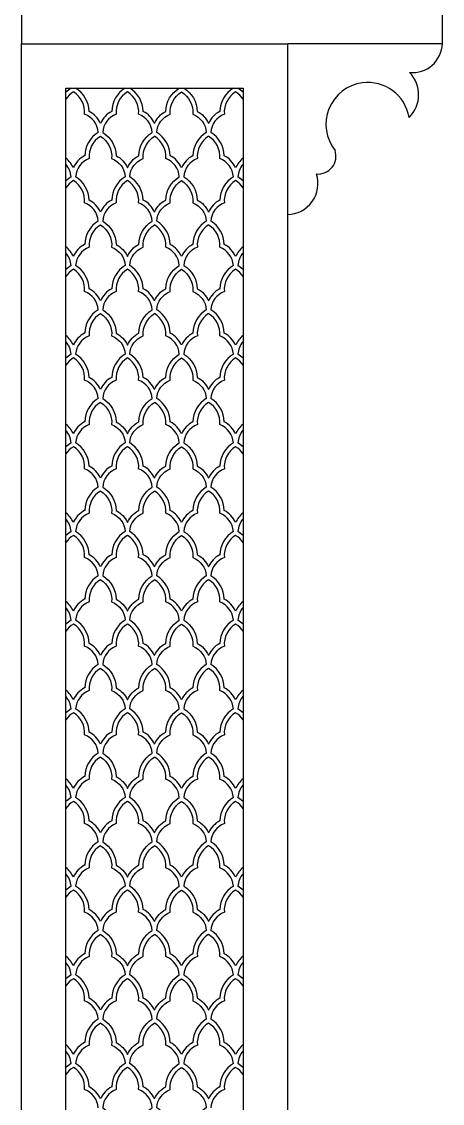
# Model space of a CAD drawing. Header units: inches. Extents: x 280228 to 284028, y 155671 to 163321.
# Drawn here: x 280228 to 281178, y 157931 to 160371 of the extents above; entities that cross this region are included whole.
import ezdxf

# ---------------------------------------------------------------- set-up
doc = ezdxf.new("R2010")
doc.units = ezdxf.units.IN
doc.header["$MEASUREMENT"] = 0
doc.layers.add('freecads.com', color=7, linetype='Continuous')

msp = doc.modelspace()

# ---------------------------------------------------------------- linework, layer by layer
at = {"layer": 'freecads.com'}
for p, q in [((280227.6, 163321.3, 0), (280227.6, 160321.3, 0)), ((281177.6, 160321.3, 0), (281177.6, 160421.3, 0)), ((280227.6, 160321.3, 0), (280827.6, 160321.3, 0)), ((280227.6, 155671.3, 0), (280227.6, 160321.3, 0)), ((280827.6, 160321.3, 0), (280827.6, 155671.3, 0)), ((280827.6, 160321.3, 0), (280827.6, 159936.3, 0)), ((280993.3, 160321.3, 0), (280827.6, 160321.3, 0)), ((281177.6, 160321.3, 0), (280993.3, 160321.3, 0)), ((280327.6, 160221.3, 0), (280727.6, 160221.3, 0)), ((280327.6, 155771.3, 0), (280327.6, 160221.3, 0)), ((280727.6, 160221.3, 0), (280727.6, 155771.3, 0))]:
    msp.add_line(p, q, dxfattribs=at)
at = {"layer": 'freecads.com', "elevation": 0}
for points in [[(280461.4, 160221.3, 0.257721), (280431, 160168.9, 0.167823), (280405.5, 160141.8, 0.167823)], [(280527.6, 160141.8, 0.167823), (280502.1, 160168.9, 0.257721), (280471.6, 160221.3)], [(280527.6, 160141.8, -0.167823), (280553.1, 160168.9, -0.257721), (280583.5, 160221.3)], [(280593.7, 160221.3, -0.257721), (280624.2, 160168.9, -0.167823), (280649.7, 160141.8, -0.167823)], [(280405.5, 160112.6, -0.288877), (280430.8, 160062.5, -0.29664), (280461.4, 160021.3, -0.29664)], [(280471.6, 160021.3, -0.29664), (280502.3, 160062.5, -0.288877), (280527.6, 160112.6)], [(280583.5, 160021.3, 0.29664), (280552.9, 160062.5, 0.288877), (280527.6, 160112.6)], [(280649.7, 160112.6, 0.288877), (280624.4, 160062.5, 0.29664), (280593.7, 160021.3, 0.29664)], [(280461.4, 160021.3, 0.257721), (280431, 159968.9, 0.167823), (280405.5, 159941.8, 0.167823)], [(280527.6, 159941.8, 0.167823), (280502.1, 159968.9, 0.257721), (280471.6, 160021.3)], [(280527.6, 159941.8, -0.167823), (280553.1, 159968.9, -0.257721), (280583.5, 160021.3)], [(280593.7, 160021.3, -0.257721), (280624.2, 159968.9, -0.167823), (280649.7, 159941.8, -0.167823)], [(280405.5, 159912.6, -0.288877), (280430.8, 159862.5, -0.29664), (280461.4, 159821.3, -0.29664)], [(280471.6, 159821.3, -0.29664), (280502.3, 159862.5, -0.288877), (280527.6, 159912.6)], [(280583.5, 159821.3, 0.29664), (280552.9, 159862.5, 0.288877), (280527.6, 159912.6)], [(280649.7, 159912.6, 0.288877), (280624.4, 159862.5, 0.29664), (280593.7, 159821.3, 0.29664)], [(280461.4, 159821.3, 0.257721), (280431, 159768.9, 0.167823), (280405.5, 159741.8, 0.167823)], [(280527.6, 159741.8, 0.167823), (280502.1, 159768.9, 0.257721), (280471.6, 159821.3)], [(280527.6, 159741.8, -0.167823), (280553.1, 159768.9, -0.257721), (280583.5, 159821.3)], [(280593.7, 159821.3, -0.257721), (280624.2, 159768.9, -0.167823), (280649.7, 159741.8, -0.167823)], [(280405.5, 159712.6, -0.288877), (280430.8, 159662.5, -0.29664), (280461.4, 159621.3, -0.29664)], [(280471.6, 159621.3, -0.29664), (280502.3, 159662.5, -0.288877), (280527.6, 159712.6)], [(280583.5, 159621.3, 0.29664), (280552.9, 159662.5, 0.288877), (280527.6, 159712.6)], [(280649.7, 159712.6, 0.288877), (280624.4, 159662.5, 0.29664), (280593.7, 159621.3, 0.29664)], [(280461.4, 159621.3, 0.257721), (280431, 159568.9, 0.167823), (280405.5, 159541.8, 0.167823)], [(280527.6, 159541.8, 0.167823), (280502.1, 159568.9, 0.257721), (280471.6, 159621.3)], [(280527.6, 159541.8, -0.167823), (280553.1, 159568.9, -0.257721), (280583.5, 159621.3)], [(280593.7, 159621.3, -0.257721), (280624.2, 159568.9, -0.167823), (280649.7, 159541.8, -0.167823)], [(280405.5, 159512.6, -0.288877), (280430.8, 159462.5, -0.29664), (280461.4, 159421.3, -0.29664)], [(280471.6, 159421.3, -0.29664), (280502.3, 159462.5, -0.288877), (280527.6, 159512.6)], [(280583.5, 159421.3, 0.29664), (280552.9, 159462.5, 0.288877), (280527.6, 159512.6)], [(280649.7, 159512.6, 0.288877), (280624.4, 159462.5, 0.29664), (280593.7, 159421.3, 0.29664)], [(280461.4, 159421.3, 0.257721), (280431, 159368.9, 0.167823), (280405.5, 159341.8, 0.167823)], [(280527.6, 159341.8, 0.167823), (280502.1, 159368.9, 0.257721), (280471.6, 159421.3)], [(280527.6, 159341.8, -0.167823), (280553.1, 159368.9, -0.257721), (280583.5, 159421.3)], [(280593.7, 159421.3, -0.257721), (280624.2, 159368.9, -0.167823), (280649.7, 159341.8, -0.167823)], [(280405.5, 159312.6, -0.288877), (280430.8, 159262.5, -0.29664), (280461.4, 159221.3, -0.29664)], [(280471.6, 159221.3, -0.29664), (280502.3, 159262.5, -0.288877), (280527.6, 159312.6)], [(280583.5, 159221.3, 0.29664), (280552.9, 159262.5, 0.288877), (280527.6, 159312.6)], [(280649.7, 159312.6, 0.288877), (280624.4, 159262.5, 0.29664), (280593.7, 159221.3, 0.29664)], [(280461.4, 159221.3, 0.257721), (280431, 159168.9, 0.167823), (280405.5, 159141.8, 0.167823)], [(280527.6, 159141.8, 0.167823), (280502.1, 159168.9, 0.257721), (280471.6, 159221.3)], [(280527.6, 159141.8, -0.167823), (280553.1, 159168.9, -0.257721), (280583.5, 159221.3)], [(280593.7, 159221.3, -0.257721), (280624.2, 159168.9, -0.167823), (280649.7, 159141.8, -0.167823)], [(280405.5, 159112.6, -0.288877), (280430.8, 159062.5, -0.29664), (280461.4, 159021.3, -0.29664)], [(280471.6, 159021.3, -0.29664), (280502.3, 159062.5, -0.288877), (280527.6, 159112.6)], [(280583.5, 159021.3, 0.29664), (280552.9, 159062.5, 0.288877), (280527.6, 159112.6)], [(280649.7, 159112.6, 0.288877), (280624.4, 159062.5, 0.29664), (280593.7, 159021.3, 0.29664)], [(280461.4, 159021.3, 0.257721), (280431, 158968.9, 0.167823), (280405.5, 158941.8, 0.167823)], [(280527.6, 158941.8, 0.167823), (280502.1, 158968.9, 0.257721), (280471.6, 159021.3)], [(280527.6, 158941.8, -0.167823), (280553.1, 158968.9, -0.257721), (280583.5, 159021.3)], [(280593.7, 159021.3, -0.257721), (280624.2, 158968.9, -0.167823), (280649.7, 158941.8, -0.167823)], [(280405.5, 158912.6, -0.288877), (280430.8, 158862.5, -0.29664), (280461.4, 158821.3, -0.29664)], [(280471.6, 158821.3, -0.29664), (280502.3, 158862.5, -0.288877), (280527.6, 158912.6)], [(280583.5, 158821.3, 0.29664), (280552.9, 158862.5, 0.288877), (280527.6, 158912.6)], [(280649.7, 158912.6, 0.288877), (280624.4, 158862.5, 0.29664), (280593.7, 158821.3, 0.29664)], [(280461.4, 158821.3, 0.257721), (280431, 158768.9, 0.167823), (280405.5, 158741.8, 0.167823)], [(280527.6, 158741.8, 0.167823), (280502.1, 158768.9, 0.257721), (280471.6, 158821.3)], [(280527.6, 158741.8, -0.167823), (280553.1, 158768.9, -0.257721), (280583.5, 158821.3)], [(280593.7, 158821.3, -0.257721), (280624.2, 158768.9, -0.167823), (280649.7, 158741.8, -0.167823)], [(280405.5, 158712.6, -0.288877), (280430.8, 158662.5, -0.29664), (280461.4, 158621.3, -0.29664)], [(280471.6, 158621.3, -0.29664), (280502.3, 158662.5, -0.288877), (280527.6, 158712.6)], [(280583.5, 158621.3, 0.29664), (280552.9, 158662.5, 0.288877), (280527.6, 158712.6)], [(280649.7, 158712.6, 0.288877), (280624.4, 158662.5, 0.29664), (280593.7, 158621.3, 0.29664)], [(280461.4, 158621.3, 0.257721), (280431, 158568.9, 0.167823), (280405.5, 158541.8, 0.167823)], [(280527.6, 158541.8, 0.167823), (280502.1, 158568.9, 0.257721), (280471.6, 158621.3)], [(280527.6, 158541.8, -0.167823), (280553.1, 158568.9, -0.257721), (280583.5, 158621.3)], [(280593.7, 158621.3, -0.257721), (280624.2, 158568.9, -0.167823), (280649.7, 158541.8, -0.167823)], [(280405.5, 158512.6, -0.288877), (280430.8, 158462.5, -0.29664), (280461.4, 158421.3, -0.29664)], [(280471.6, 158421.3, -0.29664), (280502.3, 158462.5, -0.288877), (280527.6, 158512.6)], [(280583.5, 158421.3, 0.29664), (280552.9, 158462.5, 0.288877), (280527.6, 158512.6)], [(280649.7, 158512.6, 0.288877), (280624.4, 158462.5, 0.29664), (280593.7, 158421.3, 0.29664)], [(280461.4, 158421.3, 0.257721), (280431, 158368.9, 0.167823), (280405.5, 158341.8, 0.167823)], [(280527.6, 158341.8, 0.167823), (280502.1, 158368.9, 0.257721), (280471.6, 158421.3)], [(280527.6, 158341.8, -0.167823), (280553.1, 158368.9, -0.257721), (280583.5, 158421.3)], [(280593.7, 158421.3, -0.257721), (280624.2, 158368.9, -0.167823), (280649.7, 158341.8, -0.167823)], [(280405.5, 158312.6, -0.288877), (280430.8, 158262.5, -0.29664), (280461.4, 158221.3, -0.29664)], [(280471.6, 158221.3, -0.29664), (280502.3, 158262.5, -0.288877), (280527.6, 158312.6)], [(280583.5, 158221.3, 0.29664), (280552.9, 158262.5, 0.288877), (280527.6, 158312.6)], [(280649.7, 158312.6, 0.288877), (280624.4, 158262.5, 0.29664), (280593.7, 158221.3, 0.29664)], [(280461.4, 158221.3, 0.257721), (280431, 158168.9, 0.167823), (280405.5, 158141.8, 0.167823)], [(280527.6, 158141.8, 0.167823), (280502.1, 158168.9, 0.257721), (280471.6, 158221.3)], [(280527.6, 158141.8, -0.167823), (280553.1, 158168.9, -0.257721), (280583.5, 158221.3)], [(280593.7, 158221.3, -0.257721), (280624.2, 158168.9, -0.167823), (280649.7, 158141.8, -0.167823)], [(280405.5, 158112.6, -0.288877), (280430.8, 158062.5, -0.29664), (280461.4, 158021.3, -0.29664)], [(280471.6, 158021.3, -0.29664), (280502.3, 158062.5, -0.288877), (280527.6, 158112.6)], [(280583.5, 158021.3, 0.29664), (280552.9, 158062.5, 0.288877), (280527.6, 158112.6)], [(280649.7, 158112.6, 0.288877), (280624.4, 158062.5, 0.29664), (280593.7, 158021.3, 0.29664)], [(280461.4, 158021.3, 0.257721), (280431, 157968.9, 0.167823), (280405.5, 157941.8, 0.167823)], [(280527.6, 157941.8, 0.167823), (280502.1, 157968.9, 0.257721), (280471.6, 158021.3)], [(280527.6, 157941.8, -0.167823), (280553.1, 157968.9, -0.257721), (280583.5, 158021.3)], [(280593.7, 158021.3, -0.257721), (280624.2, 157968.9, -0.167823), (280649.7, 157941.8, -0.167823)]]:
    msp.add_lwpolyline(points, format="xyb", dxfattribs=at)
for points in [[(280522.5, 160121.2, 0.29762), (280491.8, 160162.6, 0.288877), (280466.5, 160212.6, 0.288877), (280441.2, 160162.6, 0.29762), (280410.6, 160121.2, -0.257772), (280441, 160068.8, -0.167823), (280466.5, 160041.7, -0.167823), (280492.1, 160068.8, -0.257772)], [(280532.7, 160121.2, -0.29762), (280563.3, 160162.6, -0.288877), (280588.6, 160212.6, -0.288877), (280613.9, 160162.6, -0.29762), (280644.6, 160121.2, 0.257772), (280614.2, 160068.8, 0.167823), (280588.6, 160041.7, 0.167823), (280563.1, 160068.8, 0.257772)], [(280522.5, 159921.2, 0.29762), (280491.8, 159962.6, 0.288877), (280466.5, 160012.6, 0.288877), (280441.2, 159962.6, 0.29762), (280410.6, 159921.2, -0.257772), (280441, 159868.8, -0.167823), (280466.5, 159841.7, -0.167823), (280492.1, 159868.8, -0.257772)], [(280532.7, 159921.2, -0.29762), (280563.3, 159962.6, -0.288877), (280588.6, 160012.6, -0.288877), (280613.9, 159962.6, -0.29762), (280644.6, 159921.2, 0.257772), (280614.2, 159868.8, 0.167823), (280588.6, 159841.7, 0.167823), (280563.1, 159868.8, 0.257772)], [(280522.5, 159721.2, 0.29762), (280491.8, 159762.6, 0.288877), (280466.5, 159812.6, 0.288877), (280441.2, 159762.6, 0.29762), (280410.6, 159721.2, -0.257772), (280441, 159668.8, -0.167823), (280466.5, 159641.7, -0.167823), (280492.1, 159668.8, -0.257772)], [(280532.7, 159721.2, -0.29762), (280563.3, 159762.6, -0.288877), (280588.6, 159812.6, -0.288877), (280613.9, 159762.6, -0.29762), (280644.6, 159721.2, 0.257772), (280614.2, 159668.8, 0.167823), (280588.6, 159641.7, 0.167823), (280563.1, 159668.8, 0.257772)], [(280522.5, 159521.2, 0.29762), (280491.8, 159562.6, 0.288877), (280466.5, 159612.6, 0.288877), (280441.2, 159562.6, 0.29762), (280410.6, 159521.2, -0.257772), (280441, 159468.8, -0.167823), (280466.5, 159441.7, -0.167823), (280492.1, 159468.8, -0.257772)], [(280532.7, 159521.2, -0.29762), (280563.3, 159562.6, -0.288877), (280588.6, 159612.6, -0.288877), (280613.9, 159562.6, -0.29762), (280644.6, 159521.2, 0.257772), (280614.2, 159468.8, 0.167823), (280588.6, 159441.7, 0.167823), (280563.1, 159468.8, 0.257772)], [(280522.5, 159321.2, 0.29762), (280491.8, 159362.6, 0.288877), (280466.5, 159412.6, 0.288877), (280441.2, 159362.6, 0.29762), (280410.6, 159321.2, -0.257772), (280441, 159268.8, -0.167823), (280466.5, 159241.7, -0.167823), (280492.1, 159268.8, -0.257772)], [(280532.7, 159321.2, -0.29762), (280563.3, 159362.6, -0.288877), (280588.6, 159412.6, -0.288877), (280613.9, 159362.6, -0.29762), (280644.6, 159321.2, 0.257772), (280614.2, 159268.8, 0.167823), (280588.6, 159241.7, 0.167823), (280563.1, 159268.8, 0.257772)], [(280522.5, 159121.2, 0.29762), (280491.8, 159162.6, 0.288877), (280466.5, 159212.6, 0.288877), (280441.2, 159162.6, 0.29762), (280410.6, 159121.2, -0.257772), (280441, 159068.8, -0.167823), (280466.5, 159041.7, -0.167823), (280492.1, 159068.8, -0.257772)], [(280532.7, 159121.2, -0.29762), (280563.3, 159162.6, -0.288877), (280588.6, 159212.6, -0.288877), (280613.9, 159162.6, -0.29762), (280644.6, 159121.2, 0.257772), (280614.2, 159068.8, 0.167823), (280588.6, 159041.7, 0.167823), (280563.1, 159068.8, 0.257772)], [(280522.5, 158921.2, 0.29762), (280491.8, 158962.6, 0.288877), (280466.5, 159012.6, 0.288877), (280441.2, 158962.6, 0.29762), (280410.6, 158921.2, -0.257772), (280441, 158868.8, -0.167823), (280466.5, 158841.7, -0.167823), (280492.1, 158868.8, -0.257772)], [(280532.7, 158921.2, -0.29762), (280563.3, 158962.6, -0.288877), (280588.6, 159012.6, -0.288877), (280613.9, 158962.6, -0.29762), (280644.6, 158921.2, 0.257772), (280614.2, 158868.8, 0.167823), (280588.6, 158841.7, 0.167823), (280563.1, 158868.8, 0.257772)], [(280522.5, 158721.2, 0.29762), (280491.8, 158762.6, 0.288877), (280466.5, 158812.6, 0.288877), (280441.2, 158762.6, 0.29762), (280410.6, 158721.2, -0.257772), (280441, 158668.8, -0.167823), (280466.5, 158641.7, -0.167823), (280492.1, 158668.8, -0.257772)], [(280532.7, 158721.2, -0.29762), (280563.3, 158762.6, -0.288877), (280588.6, 158812.6, -0.288877), (280613.9, 158762.6, -0.29762), (280644.6, 158721.2, 0.257772), (280614.2, 158668.8, 0.167823), (280588.6, 158641.7, 0.167823), (280563.1, 158668.8, 0.257772)], [(280522.5, 158521.2, 0.29762), (280491.8, 158562.6, 0.288877), (280466.5, 158612.6, 0.288877), (280441.2, 158562.6, 0.29762), (280410.6, 158521.2, -0.257772), (280441, 158468.8, -0.167823), (280466.5, 158441.7, -0.167823), (280492.1, 158468.8, -0.257772)], [(280532.7, 158521.2, -0.29762), (280563.3, 158562.6, -0.288877), (280588.6, 158612.6, -0.288877), (280613.9, 158562.6, -0.29762), (280644.6, 158521.2, 0.257772), (280614.2, 158468.8, 0.167823), (280588.6, 158441.7, 0.167823), (280563.1, 158468.8, 0.257772)], [(280522.5, 158321.2, 0.29762), (280491.8, 158362.6, 0.288877), (280466.5, 158412.6, 0.288877), (280441.2, 158362.6, 0.29762), (280410.6, 158321.2, -0.257772), (280441, 158268.8, -0.167823), (280466.5, 158241.7, -0.167823), (280492.1, 158268.8, -0.257772)], [(280532.7, 158321.2, -0.29762), (280563.3, 158362.6, -0.288877), (280588.6, 158412.6, -0.288877), (280613.9, 158362.6, -0.29762), (280644.6, 158321.2, 0.257772), (280614.2, 158268.8, 0.167823), (280588.6, 158241.7, 0.167823), (280563.1, 158268.8, 0.257772)], [(280522.5, 158121.2, 0.29762), (280491.8, 158162.6, 0.288877), (280466.5, 158212.6, 0.288877), (280441.2, 158162.6, 0.29762), (280410.6, 158121.2, -0.257772), (280441, 158068.8, -0.167823), (280466.5, 158041.7, -0.167823), (280492.1, 158068.8, -0.257772)], [(280532.7, 158121.2, -0.29762), (280563.3, 158162.6, -0.288877), (280588.6, 158212.6, -0.288877), (280613.9, 158162.6, -0.29762), (280644.6, 158121.2, 0.257772), (280614.2, 158068.8, 0.167823), (280588.6, 158041.7, 0.167823), (280563.1, 158068.8, 0.257772)], [(280522.5, 157921.2, 0.29762), (280491.8, 157962.6, 0.288877), (280466.5, 158012.6, 0.288877), (280441.2, 157962.6, 0.29762), (280410.6, 157921.2, -0.257772), (280441, 157868.8, -0.167823), (280466.5, 157841.7, -0.167823), (280492.1, 157868.8, -0.257772)], [(280532.7, 157921.2, -0.29762), (280563.3, 157962.6, -0.288877), (280588.6, 158012.6, -0.288877), (280613.9, 157962.6, -0.29762), (280644.6, 157921.2, 0.257772), (280614.2, 157868.8, 0.167823), (280588.6, 157841.7, 0.167823), (280563.1, 157868.8, 0.257772)]]:
    msp.add_lwpolyline(points, format="xyb", close=True, dxfattribs=at)
at = {"layer": 'freecads.com'}
for centre, radius, start, end in [((281109.8, 160324.1, 0), 67.8, 264.7222, 357.5931), ((281052.1, 160206.3, 0), 71.9, 314.3951, 44.3008), ((280371.5, 160167.5, 0), 62.6, 120.9121, 134.5369), ((280317.3, 160167.5, 0), 62.6, 1.2805, 59.0879), ((280737.8, 160167.5, 0), 62.6, 120.9121, 178.7195), ((280683.7, 160167.5, 0), 62.6, 45.4631, 59.0879), ((281009.2, 160139.5, 0), 94.5, 97.6965, 218.5812), ((281009.2, 160139.5, 0), 94.5, 9.38, 97.6965), ((280371.5, 160167.5, 0), 52.6, 120.9689, 146.5798), ((280317.3, 160167.5, 0), 52.6, 354.5799, 59.0311), ((280737.8, 160167.5, 0), 52.6, 120.9689, 185.4201), ((280683.7, 160167.5, 0), 52.6, 33.4202, 59.0311), ((280353.4, 160118.4, 0), 47.1, 3.3864, 69.6827), ((280353.4, 160118.4, 0), 57.1, 24.157, 62.2642), ((280701.8, 160118.4, 0), 57.1, 117.7358, 155.843), ((280701.8, 160118.4, 0), 47.1, 110.3173, 176.6136), ((280432.6, 160067.4, 0), 62.6, 120.9011, 178.7195), ((280432.6, 160067.4, 0), 52.6, 120.9689, 185.4201), ((280622.6, 160067.4, 0), 52.6, 354.5799, 59.0311), ((280622.6, 160067.4, 0), 62.6, 1.2805, 59.0989), ((280896.8, 160068, 0), 40.5, 264.9538, 18.1539), ((280292.3, 160018.3, 0), 57.1, 24.157, 51.8711), ((280396.5, 160018.3, 0), 57.1, 117.7358, 155.843), ((280396.5, 160018.3, 0), 47.1, 110.3173, 176.4073), ((280658.6, 160018.3, 0), 47.1, 3.5927, 69.6827), ((280658.6, 160018.3, 0), 57.1, 24.157, 62.2642), ((280762.8, 160018.3, 0), 57.1, 128.1289, 155.843), ((280292.3, 160018.3, 0), 47.1, 3.5927, 41.5366), ((280762.8, 160018.3, 0), 47.1, 138.4634, 176.4073), ((280827, 160006, 0), 69.7, 270.5081, 18.0665), ((280371.5, 159967.5, 0), 62.6, 120.9121, 134.5369), ((280371.5, 159967.5, 0), 52.6, 120.9689, 146.5798), ((280317.3, 159967.5, 0), 52.6, 354.5799, 59.0311), ((280317.3, 159967.5, 0), 62.6, 1.2805, 59.0879), ((280737.8, 159967.5, 0), 62.6, 120.9121, 178.7195), ((280737.8, 159967.5, 0), 52.6, 120.9689, 185.4201), ((280683.7, 159967.5, 0), 52.6, 33.4202, 59.0311), ((280683.7, 159967.5, 0), 62.6, 45.4631, 59.0879), ((280353.4, 159918.4, 0), 47.1, 3.3864, 69.6827), ((280353.4, 159918.4, 0), 57.1, 24.157, 62.2642), ((280701.8, 159918.4, 0), 57.1, 117.7358, 155.843), ((280701.8, 159918.4, 0), 47.1, 110.3173, 176.6136), ((280432.6, 159867.4, 0), 62.6, 120.9011, 178.7195), ((280432.6, 159867.4, 0), 52.6, 120.9689, 185.4201), ((280622.6, 159867.4, 0), 52.6, 354.5799, 59.0311), ((280622.6, 159867.4, 0), 62.6, 1.2805, 59.0989), ((280292.3, 159818.3, 0), 57.1, 24.157, 51.8711), ((280396.5, 159818.3, 0), 57.1, 117.7358, 155.843), ((280396.5, 159818.3, 0), 47.1, 110.3173, 176.4073), ((280658.6, 159818.3, 0), 47.1, 3.5927, 69.6827), ((280658.6, 159818.3, 0), 57.1, 24.157, 62.2642), ((280762.8, 159818.3, 0), 57.1, 128.1289, 155.843), ((280292.3, 159818.3, 0), 47.1, 3.5927, 41.5366), ((280762.8, 159818.3, 0), 47.1, 138.4634, 176.4073), ((280371.5, 159767.5, 0), 62.6, 120.9121, 134.5369), ((280371.5, 159767.5, 0), 52.6, 120.9689, 146.5798), ((280317.3, 159767.5, 0), 52.6, 354.5799, 59.0311), ((280317.3, 159767.5, 0), 62.6, 1.2805, 59.0879), ((280737.8, 159767.5, 0), 62.6, 120.9121, 178.7195), ((280737.8, 159767.5, 0), 52.6, 120.9689, 185.4201), ((280683.7, 159767.5, 0), 52.6, 33.4202, 59.0311), ((280683.7, 159767.5, 0), 62.6, 45.4631, 59.0879), ((280353.4, 159718.4, 0), 47.1, 3.3864, 69.6827), ((280353.4, 159718.4, 0), 57.1, 24.157, 62.2642), ((280701.8, 159718.4, 0), 57.1, 117.7358, 155.843), ((280701.8, 159718.4, 0), 47.1, 110.3173, 176.6136), ((280432.6, 159667.4, 0), 62.6, 120.9011, 178.7195), ((280432.6, 159667.4, 0), 52.6, 120.9689, 185.4201), ((280622.6, 159667.4, 0), 52.6, 354.5799, 59.0311), ((280622.6, 159667.4, 0), 62.6, 1.2805, 59.0989), ((280292.3, 159618.3, 0), 57.1, 24.157, 51.8711), ((280396.5, 159618.3, 0), 57.1, 117.7358, 155.843), ((280396.5, 159618.3, 0), 47.1, 110.3173, 176.4073), ((280658.6, 159618.3, 0), 47.1, 3.5927, 69.6827), ((280658.6, 159618.3, 0), 57.1, 24.157, 62.2642), ((280762.8, 159618.3, 0), 57.1, 128.1289, 155.843), ((280292.3, 159618.3, 0), 47.1, 3.5927, 41.5366), ((280762.8, 159618.3, 0), 47.1, 138.4634, 176.4073), ((280371.5, 159567.5, 0), 62.6, 120.9121, 134.5369), ((280371.5, 159567.5, 0), 52.6, 120.9689, 146.5798), ((280317.3, 159567.5, 0), 52.6, 354.5799, 59.0311), ((280317.3, 159567.5, 0), 62.6, 1.2805, 59.0879), ((280737.8, 159567.5, 0), 62.6, 120.9121, 178.7195), ((280737.8, 159567.5, 0), 52.6, 120.9689, 185.4201), ((280683.7, 159567.5, 0), 52.6, 33.4202, 59.0311), ((280683.7, 159567.5, 0), 62.6, 45.4631, 59.0879), ((280353.4, 159518.4, 0), 47.1, 3.3864, 69.6827), ((280353.4, 159518.4, 0), 57.1, 24.157, 62.2642), ((280701.8, 159518.4, 0), 57.1, 117.7358, 155.843), ((280701.8, 159518.4, 0), 47.1, 110.3173, 176.6136), ((280432.6, 159467.4, 0), 62.6, 120.9011, 178.7195), ((280622.6, 159467.4, 0), 62.6, 1.2805, 59.0989), ((280432.6, 159467.4, 0), 52.6, 120.9689, 185.4201), ((280622.6, 159467.4, 0), 52.6, 354.5799, 59.0311), ((280396.5, 159418.3, 0), 57.1, 117.7358, 155.843), ((280658.6, 159418.3, 0), 57.1, 24.157, 62.2642), ((280292.3, 159418.3, 0), 57.1, 24.157, 51.8711), ((280292.3, 159418.3, 0), 47.1, 3.5927, 41.5366), ((280396.5, 159418.3, 0), 47.1, 110.3173, 176.4073), ((280658.6, 159418.3, 0), 47.1, 3.5927, 69.6827), ((280762.8, 159418.3, 0), 57.1, 128.1289, 155.843), ((280762.8, 159418.3, 0), 47.1, 138.4634, 176.4073), ((280371.5, 159367.5, 0), 62.6, 120.9121, 134.5369), ((280317.3, 159367.5, 0), 62.6, 1.2805, 59.0879), ((280737.8, 159367.5, 0), 62.6, 120.9121, 178.7195), ((280683.7, 159367.5, 0), 62.6, 45.4631, 59.0879), ((280371.5, 159367.5, 0), 52.6, 120.9689, 146.5798), ((280317.3, 159367.5, 0), 52.6, 354.5799, 59.0311), ((280737.8, 159367.5, 0), 52.6, 120.9689, 185.4201), ((280683.7, 159367.5, 0), 52.6, 33.4202, 59.0311), ((280353.4, 159318.4, 0), 57.1, 24.157, 62.2642), ((280701.8, 159318.4, 0), 57.1, 117.7358, 155.843), ((280353.4, 159318.4, 0), 47.1, 3.3864, 69.6827), ((280701.8, 159318.4, 0), 47.1, 110.3173, 176.6136), ((280432.6, 159267.4, 0), 62.6, 120.9011, 178.7195), ((280622.6, 159267.4, 0), 62.6, 1.2805, 59.0989), ((280432.6, 159267.4, 0), 52.6, 120.9689, 185.4201), ((280622.6, 159267.4, 0), 52.6, 354.5799, 59.0311), ((280292.3, 159218.3, 0), 57.1, 24.157, 51.8711), ((280292.3, 159218.3, 0), 47.1, 3.5927, 41.5366), ((280396.5, 159218.3, 0), 57.1, 117.7358, 155.843), ((280396.5, 159218.3, 0), 47.1, 110.3173, 176.4073), ((280658.6, 159218.3, 0), 47.1, 3.5927, 69.6827), ((280658.6, 159218.3, 0), 57.1, 24.157, 62.2642), ((280762.8, 159218.3, 0), 57.1, 128.1289, 155.843), ((280762.8, 159218.3, 0), 47.1, 138.4634, 176.4073), ((280371.5, 159167.5, 0), 62.6, 120.9121, 134.5369), ((280317.3, 159167.5, 0), 62.6, 1.2805, 59.0879), ((280737.8, 159167.5, 0), 62.6, 120.9121, 178.7195), ((280683.7, 159167.5, 0), 62.6, 45.4631, 59.0879), ((280371.5, 159167.5, 0), 52.6, 120.9689, 146.5798), ((280317.3, 159167.5, 0), 52.6, 354.5799, 59.0311), ((280737.8, 159167.5, 0), 52.6, 120.9689, 185.4201), ((280683.7, 159167.5, 0), 52.6, 33.4202, 59.0311), ((280353.4, 159118.4, 0), 47.1, 3.3864, 69.6827), ((280353.4, 159118.4, 0), 57.1, 24.157, 62.2642), ((280701.8, 159118.4, 0), 57.1, 117.7358, 155.843), ((280701.8, 159118.4, 0), 47.1, 110.3173, 176.6136), ((280432.6, 159067.4, 0), 62.6, 120.9011, 178.7195), ((280432.6, 159067.4, 0), 52.6, 120.9689, 185.4201), ((280622.6, 159067.4, 0), 52.6, 354.5799, 59.0311), ((280622.6, 159067.4, 0), 62.6, 1.2805, 59.0989), ((280292.3, 159018.3, 0), 57.1, 24.157, 51.8711), ((280396.5, 159018.3, 0), 57.1, 117.7358, 155.843), ((280396.5, 159018.3, 0), 47.1, 110.3173, 176.4073), ((280658.6, 159018.3, 0), 47.1, 3.5927, 69.6827), ((280658.6, 159018.3, 0), 57.1, 24.157, 62.2642), ((280762.8, 159018.3, 0), 57.1, 128.1289, 155.843), ((280292.3, 159018.3, 0), 47.1, 3.5927, 41.5366), ((280762.8, 159018.3, 0), 47.1, 138.4634, 176.4073), ((280371.5, 158967.5, 0), 62.6, 120.9121, 134.5369), ((280371.5, 158967.5, 0), 52.6, 120.9689, 146.5798), ((280317.3, 158967.5, 0), 52.6, 354.5799, 59.0311), ((280317.3, 158967.5, 0), 62.6, 1.2805, 59.0879), ((280737.8, 158967.5, 0), 62.6, 120.9121, 178.7195), ((280737.8, 158967.5, 0), 52.6, 120.9689, 185.4201), ((280683.7, 158967.5, 0), 52.6, 33.4202, 59.0311), ((280683.7, 158967.5, 0), 62.6, 45.4631, 59.0879), ((280353.4, 158918.4, 0), 47.1, 3.3864, 69.6827), ((280353.4, 158918.4, 0), 57.1, 24.157, 62.2642), ((280701.8, 158918.4, 0), 57.1, 117.7358, 155.843), ((280701.8, 158918.4, 0), 47.1, 110.3173, 176.6136), ((280432.6, 158867.4, 0), 62.6, 120.9011, 178.7195), ((280432.6, 158867.4, 0), 52.6, 120.9689, 185.4201), ((280622.6, 158867.4, 0), 52.6, 354.5799, 59.0311), ((280622.6, 158867.4, 0), 62.6, 1.2805, 59.0989), ((280292.3, 158818.3, 0), 57.1, 24.157, 51.8711), ((280396.5, 158818.3, 0), 57.1, 117.7358, 155.843), ((280396.5, 158818.3, 0), 47.1, 110.3173, 176.4073), ((280658.6, 158818.3, 0), 47.1, 3.5927, 69.6827), ((280658.6, 158818.3, 0), 57.1, 24.157, 62.2642), ((280762.8, 158818.3, 0), 57.1, 128.1289, 155.843), ((280292.3, 158818.3, 0), 47.1, 3.5927, 41.5366), ((280762.8, 158818.3, 0), 47.1, 138.4634, 176.4073), ((280371.5, 158767.5, 0), 62.6, 120.9121, 134.5369), ((280371.5, 158767.5, 0), 52.6, 120.9689, 146.5798), ((280317.3, 158767.5, 0), 52.6, 354.5799, 59.0311), ((280317.3, 158767.5, 0), 62.6, 1.2805, 59.0879), ((280737.8, 158767.5, 0), 62.6, 120.9121, 178.7195), ((280737.8, 158767.5, 0), 52.6, 120.9689, 185.4201), ((280683.7, 158767.5, 0), 52.6, 33.4202, 59.0311), ((280683.7, 158767.5, 0), 62.6, 45.4631, 59.0879), ((280353.4, 158718.4, 0), 47.1, 3.3864, 69.6827), ((280353.4, 158718.4, 0), 57.1, 24.157, 62.2642), ((280701.8, 158718.4, 0), 57.1, 117.7358, 155.843), ((280701.8, 158718.4, 0), 47.1, 110.3173, 176.6136), ((280432.6, 158667.4, 0), 62.6, 120.9011, 178.7195), ((280432.6, 158667.4, 0), 52.6, 120.9689, 185.4201), ((280622.6, 158667.4, 0), 52.6, 354.5799, 59.0311), ((280622.6, 158667.4, 0), 62.6, 1.2805, 59.0989), ((280292.3, 158618.3, 0), 57.1, 24.157, 51.8711), ((280396.5, 158618.3, 0), 57.1, 117.7358, 155.843), ((280396.5, 158618.3, 0), 47.1, 110.3173, 176.4073), ((280658.6, 158618.3, 0), 47.1, 3.5927, 69.6827), ((280658.6, 158618.3, 0), 57.1, 24.157, 62.2642), ((280762.8, 158618.3, 0), 57.1, 128.1289, 155.843), ((280292.3, 158618.3, 0), 47.1, 3.5927, 41.5366), ((280762.8, 158618.3, 0), 47.1, 138.4634, 176.4073), ((280371.5, 158567.5, 0), 62.6, 120.9121, 134.5369), ((280371.5, 158567.5, 0), 52.6, 120.9689, 146.5798), ((280317.3, 158567.5, 0), 52.6, 354.5799, 59.0311), ((280317.3, 158567.5, 0), 62.6, 1.2805, 59.0879), ((280737.8, 158567.5, 0), 62.6, 120.9121, 178.7195), ((280737.8, 158567.5, 0), 52.6, 120.9689, 185.4201), ((280683.7, 158567.5, 0), 52.6, 33.4202, 59.0311), ((280683.7, 158567.5, 0), 62.6, 45.4631, 59.0879), ((280353.4, 158518.4, 0), 47.1, 3.3864, 69.6827), ((280353.4, 158518.4, 0), 57.1, 24.157, 62.2642), ((280701.8, 158518.4, 0), 57.1, 117.7358, 155.843), ((280701.8, 158518.4, 0), 47.1, 110.3173, 176.6136), ((280432.6, 158467.4, 0), 62.6, 120.9011, 178.7195), ((280622.6, 158467.4, 0), 62.6, 1.2805, 59.0989), ((280432.6, 158467.4, 0), 52.6, 120.9689, 185.4201), ((280622.6, 158467.4, 0), 52.6, 354.5799, 59.0311), ((280396.5, 158418.3, 0), 57.1, 117.7358, 155.843), ((280658.6, 158418.3, 0), 57.1, 24.157, 62.2642), ((280292.3, 158418.3, 0), 57.1, 24.157, 51.8711), ((280292.3, 158418.3, 0), 47.1, 3.5927, 41.5366), ((280396.5, 158418.3, 0), 47.1, 110.3173, 176.4073), ((280658.6, 158418.3, 0), 47.1, 3.5927, 69.6827), ((280762.8, 158418.3, 0), 57.1, 128.1289, 155.843), ((280762.8, 158418.3, 0), 47.1, 138.4634, 176.4073), ((280371.5, 158367.5, 0), 62.6, 120.9121, 134.5369), ((280317.3, 158367.5, 0), 62.6, 1.2805, 59.0879), ((280737.8, 158367.5, 0), 62.6, 120.9121, 178.7195), ((280683.7, 158367.5, 0), 62.6, 45.4631, 59.0879), ((280371.5, 158367.5, 0), 52.6, 120.9689, 146.5798), ((280317.3, 158367.5, 0), 52.6, 354.5799, 59.0311), ((280737.8, 158367.5, 0), 52.6, 120.9689, 185.4201), ((280683.7, 158367.5, 0), 52.6, 33.4202, 59.0311), ((280353.4, 158318.4, 0), 57.1, 24.157, 62.2642), ((280701.8, 158318.4, 0), 57.1, 117.7358, 155.843), ((280353.4, 158318.4, 0), 47.1, 3.3864, 69.6827), ((280701.8, 158318.4, 0), 47.1, 110.3173, 176.6136), ((280432.6, 158267.4, 0), 62.6, 120.9011, 178.7195), ((280622.6, 158267.4, 0), 62.6, 1.2805, 59.0989), ((280432.6, 158267.4, 0), 52.6, 120.9689, 185.4201), ((280622.6, 158267.4, 0), 52.6, 354.5799, 59.0311), ((280292.3, 158218.3, 0), 57.1, 24.157, 51.8711), ((280292.3, 158218.3, 0), 47.1, 3.5927, 41.5366), ((280396.5, 158218.3, 0), 57.1, 117.7358, 155.843), ((280396.5, 158218.3, 0), 47.1, 110.3173, 176.4073), ((280658.6, 158218.3, 0), 47.1, 3.5927, 69.6827), ((280658.6, 158218.3, 0), 57.1, 24.157, 62.2642), ((280762.8, 158218.3, 0), 57.1, 128.1289, 155.843), ((280762.8, 158218.3, 0), 47.1, 138.4634, 176.4073), ((280371.5, 158167.5, 0), 62.6, 120.9121, 134.5369), ((280317.3, 158167.5, 0), 62.6, 1.2805, 59.0879), ((280737.8, 158167.5, 0), 62.6, 120.9121, 178.7195), ((280683.7, 158167.5, 0), 62.6, 45.4631, 59.0879), ((280371.5, 158167.5, 0), 52.6, 120.9689, 146.5798), ((280317.3, 158167.5, 0), 52.6, 354.5799, 59.0311), ((280737.8, 158167.5, 0), 52.6, 120.9689, 185.4201), ((280683.7, 158167.5, 0), 52.6, 33.4202, 59.0311), ((280353.4, 158118.4, 0), 47.1, 3.3864, 69.6827), ((280353.4, 158118.4, 0), 57.1, 24.157, 62.2642), ((280701.8, 158118.4, 0), 57.1, 117.7358, 155.843), ((280701.8, 158118.4, 0), 47.1, 110.3173, 176.6136), ((280432.6, 158067.4, 0), 62.6, 120.9011, 178.7195), ((280432.6, 158067.4, 0), 52.6, 120.9689, 185.4201), ((280622.6, 158067.4, 0), 52.6, 354.5799, 59.0311), ((280622.6, 158067.4, 0), 62.6, 1.2805, 59.0989), ((280292.3, 158018.3, 0), 57.1, 24.157, 51.8711), ((280396.5, 158018.3, 0), 57.1, 117.7358, 155.843), ((280396.5, 158018.3, 0), 47.1, 110.3173, 176.4073), ((280658.6, 158018.3, 0), 47.1, 3.5927, 69.6827), ((280658.6, 158018.3, 0), 57.1, 24.157, 62.2642), ((280762.8, 158018.3, 0), 57.1, 128.1289, 155.843), ((280292.3, 158018.3, 0), 47.1, 3.5927, 41.5366), ((280762.8, 158018.3, 0), 47.1, 138.4634, 176.4073), ((280371.5, 157967.5, 0), 62.6, 120.9121, 134.5369), ((280371.5, 157967.5, 0), 52.6, 120.9689, 146.5798), ((280317.3, 157967.5, 0), 52.6, 354.5799, 59.0311), ((280317.3, 157967.5, 0), 62.6, 1.2805, 59.0879), ((280737.8, 157967.5, 0), 62.6, 120.9121, 178.7195), ((280737.8, 157967.5, 0), 52.6, 120.9689, 185.4201), ((280683.7, 157967.5, 0), 52.6, 33.4202, 59.0311), ((280683.7, 157967.5, 0), 62.6, 45.4631, 59.0879), ((280353.4, 157918.4, 0), 47.1, 3.3864, 69.6827), ((280353.4, 157918.4, 0), 57.1, 24.157, 62.2642), ((280701.8, 157918.4, 0), 57.1, 117.7358, 155.843), ((280701.8, 157918.4, 0), 47.1, 110.3173, 176.6136)]:
    msp.add_arc(centre, radius, start, end, dxfattribs=at)

doc.saveas('drawing.dxf')
